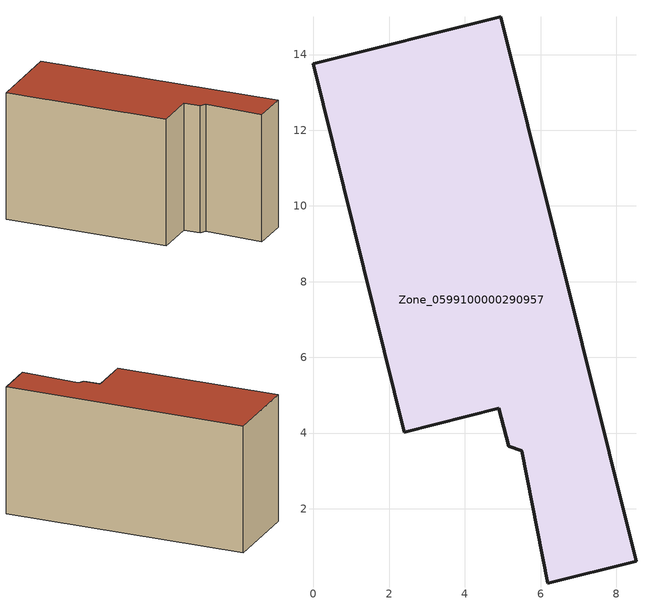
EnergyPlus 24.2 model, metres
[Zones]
Zone_0599100000290957
 floor ground (C_G): 4.9,4.65 2.4,4.02 0,13.76 4.95,15 8.52,0.61 6.19,0.03 5.5,3.53 5.15,3.65 z0
 wall outside (C_F): 4.95,15 0,13.76 2.4,4.02 4.9,4.65 5.15,3.65 5.5,3.53 6.19,0.03 8.52,0.61 4.95,15 z0:7.9
 roof outside (C_R): 5.5,3.53 6.19,0.03 8.52,0.61 4.95,15 0,13.76 2.4,4.02 4.9,4.65 5.15,3.65 z7.9
[BUILDING]
Pand.0599100000290957: North Axis=0; Terrain=City; Loads Convergence Tolerance Value=0.04; Temperature Convergence Tolerance Value=0.4; Solar Distribution=FullExterior; Maximum Number of Warmup Days=25; Minimum Number of Warmup Days=1
[Site:Location]
Rotterdam.The.Hague.AP_ZH_NLD Design_Conditions: Latitude=51.96; Longitude=4.45; Time Zone=1; Elevation=-4.5
[SITE:GROUNDTEMPERATURE:BUILDINGSURFACE]
18, 18, 18, 18, 18, 18, 18, 18, 18, 18, 18, 18
[MATERIAL] Thermal Absorptance=0.9; Solar Absorptance=0.7; Visible Absorptance=0.7
Name | Roughness | Thickness | Conductivity | Density | Specific Heat
G.TI.1975-1991 | MediumSmooth | 0.15 | 0.288461 | 540 | 1210
F.TI.1975-1991 | Rough | 0.3 | 0.230769 | 1920 | 840
R.TI.1975-1991 | MediumRough | 0.2 | 0.153846 | 1500 | 1000
[CONSTRUCTION]
C_G: G.TI.1975-1991
C_F: F.TI.1975-1991
C_R: R.TI.1975-1991
[ZONE]
Zone_0599100000290957: Type=1; Multiplier=1; Ceiling Height=Autocalculate; Volume=Autocalculate; Floor Area=autocalculate; Part of Total Floor Area=Yes
[ZONEINFILTRATION:DESIGNFLOWRATE]
Infil_Zone_0599100000290957: Zone or ZoneList or Space or SpaceList=Zone_0599100000290957; Schedule=AlwaysOn; Design Flow Rate Calculation Method=Flow/Area; Flow Rate per Floor Area=0.003; Constant Term Coefficient=1; Temperature Term Coefficient=0; Velocity Term Coefficient=0; Velocity Squared Term Coefficient=0
[HVACTEMPLATE:ZONE:IDEALLOADSAIRSYSTEM]
Zone_0599100000290957: Maximum Heating Supply Air Temperature=50; Minimum Cooling Supply Air Temperature=13; Maximum Heating Supply Air Humidity Ratio=0.0156; Minimum Cooling Supply Air Humidity Ratio=0.0077; Heating Limit=NoLimit; Cooling Limit=NoLimit; Dehumidification Control Type=ConstantSensibleHeatRatio; Cooling Sensible Heat Ratio=0.7; Dehumidification Setpoint=60; Humidification Control Type=None; Humidification Setpoint=30; Outdoor Air Method=None; Outdoor Air Flow Rate per Person=0.00944; Outdoor Air Flow Rate per Zone Floor Area=0; Outdoor Air Flow Rate per Zone=0; Demand Controlled Ventilation Type=None; Outdoor Air Economizer Type=NoEconomizer; Heat Recovery Type=None; Sensible Heat Recovery Effectiveness=0.7; Latent Heat Recovery Effectiveness=0.65
[ZONECONTROL:THERMOSTAT]
ThermostatControl_Zone_0599100000290957: Zone or ZoneList=Zone_0599100000290957; Control Type Schedule=DualSetpointControlType; Control 1=Thermostat_Zone_0599100000290957; Temperature Difference Between Cutout And Setpoint=0
[THERMOSTATSETPOINT:DUALSETPOINT]
Thermostat_Zone_0599100000290957: Heating Setpoint Temperature Schedule=HeatingSetpoint_Zone_0599100000290957; Cooling Setpoint Temperature Schedule=CoolingSetpoint_Zone_0599100000290957
[SCHEDULE:COMPACT]
HeatingSetpoint_Zone_0599100000290957: Through: 12/31, For: AllDays, Until: 24:00, 21
CoolingSetpoint_Zone_0599100000290957: Through: 12/31, For: AllDays, Until: 24:00, 24
DualSetpointControlType: Through: 12/31, For: AllDays, Until: 24:00, 4
AlwaysOn: Through: 12/31, For: AllDays, Until: 24:00, 1
